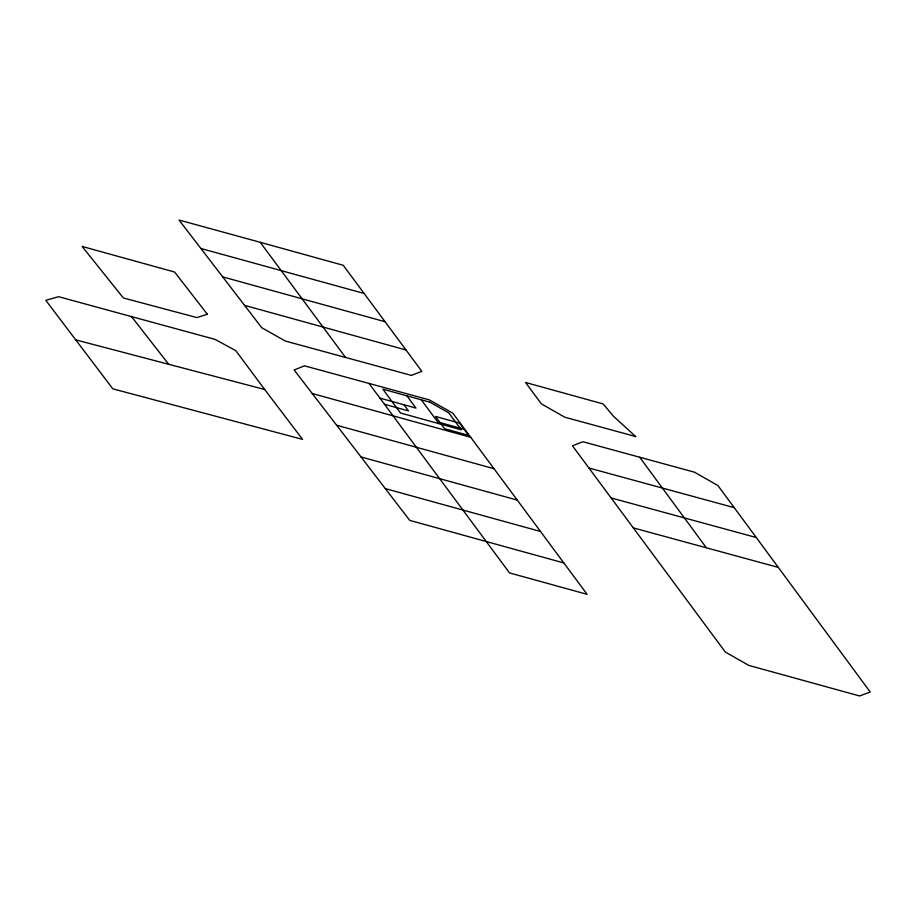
<?xml version="1.0" encoding="UTF-8"?>
<svg xmlns="http://www.w3.org/2000/svg" width="916" height="916" viewBox="0 0 916 916"><rect width="100%" height="100%" fill="white"/><g stroke="black" fill="none" stroke-linecap="round" stroke-linejoin="round"><path stroke-width="1.37" d="M75.57 339.836L264.678 389.495L302.555 439.382L112.805 388.831L45.8 300.334L58.59 296.704L215.008 339.378L235.813 350.668L264.678 389.495M588.954 468.03L734.22 507.647M611.098 497.938L756.261 537.52L870.2 692.004L859.609 695.977L748.727 665.382L725.3 652.009L572.466 445.794L582.897 441.741L694.465 472.175L717.904 485.537L756.261 537.52M633.288 527.879L778.279 567.405M260.224 242.305L179.021 220.023L261.724 327.699L285.288 341.027L411.387 375.388L421.829 371.346L343.237 265.285L260.224 242.305L345.561 357.469M200.844 248.465L364.156 293.486M222.691 276.884L385.041 321.722M244.561 305.371L405.983 349.969M379.957 398.139L415.956 408.078L406.864 395.804M384.502 404.277L408.502 410.906L403.956 404.769M440.081 422.597L464.091 429.238M369.045 383.449L509.525 572.912L587.099 594.324L452.905 413.265L429.455 399.914L304.444 365.827L294.185 369.995L312.253 393.514L470.744 437.31M336.63 425.23L493.999 468.706M312.253 393.514L361.007 456.947L517.254 500.09M385.338 488.617L540.497 531.486M563.821 562.951L409.738 520.391L361.007 456.947M131.377 316.432L168.819 364.431M421.268 399.788L438.936 423.639M706.27 547.665L639.7 457.233M207.359 314.257L196.86 317.577L123.351 297.952L82.119 246.438L174.59 272.029L207.359 314.257M635.681 436.543L564.84 417.227L541.379 403.864L525.555 382.487L603.152 403.933L613.411 416.219L635.681 436.543M429.925 402.181L382.854 389.174L400.532 413.024L461.366 429.844L448.863 412.967L429.925 402.181M459.546 423.1L435.535 416.459L444.626 428.734L468.637 435.375L459.546 423.1"/></g></svg>
